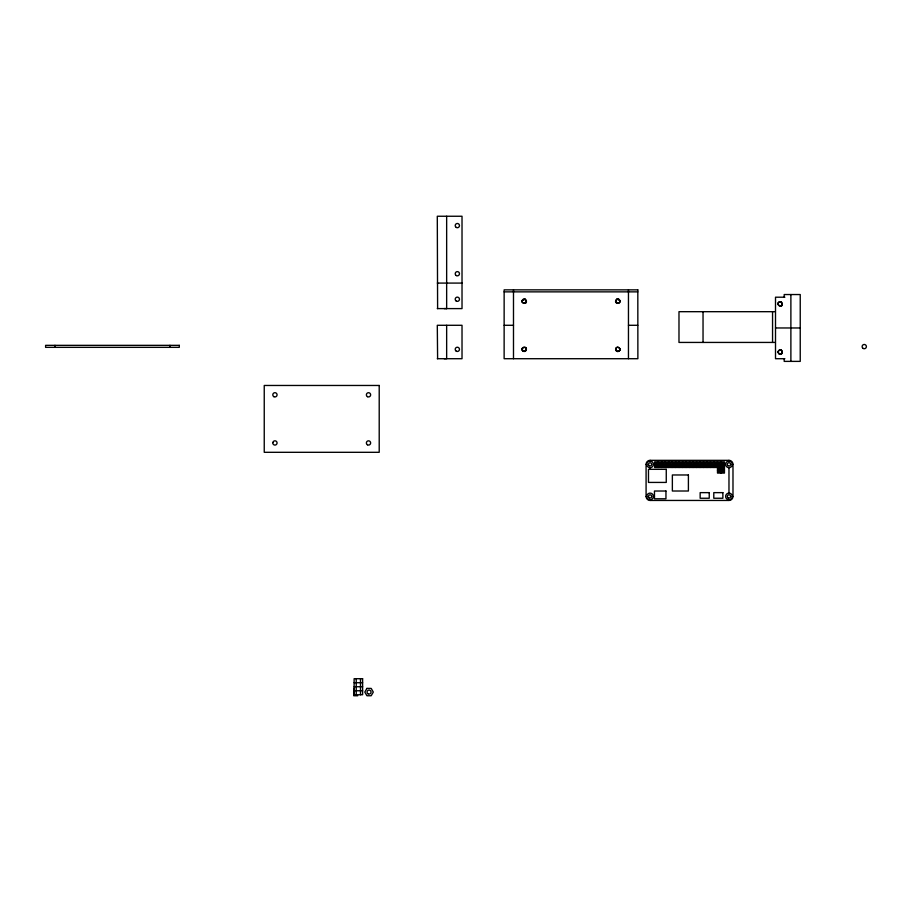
<?xml version="1.0" encoding="UTF-8"?>
<svg xmlns="http://www.w3.org/2000/svg" width="912" height="912" viewBox="0 0 912 912"><rect width="100%" height="100%" fill="white"/><g stroke="black" fill="none" stroke-linecap="round" stroke-linejoin="round"><path stroke-width="1.37" d="M525.221 299.353C514.915 301.473 530.944 306.66 525.073 299.273M615.657 349.604C616.079 344.223 622.018 349.547 619.715 350.185M615.623 349.307L616.694 351.2A2.143 2.143 0 0 0 619.898 349.353L619.864 349.091M778.05 352.021C782.758 343.915 783.796 359.864 778.084 352.283M522.04 301.268L523.203 299.353L525.346 299.398M525.221 351.223C514.961 349.216 530.875 343.721 525.073 351.302M619.898 349.307L619.818 349.946M781.219 302.02C785.403 311.38 771.563 301.598 781.459 302.203M615.657 300.971L615.68 301.735M619.864 301.484C621.46 303.856 612.066 303.924 616.934 299.273M619.864 349.649L619.636 350.379M619.031 351.04L618.279 351.428L619.43 350.653M616.66 299.398L619.031 299.535M522.964 351.04L525.346 351.177M618.279 351.428L618.553 351.314M779.122 302.043A2.143 2.143 0 0 1 782.325 303.901A2.143 2.143 0 0 1 779.122 305.748A2.143 2.143 0 0 1 779.122 302.043L779.35 301.952M616.694 299.375A2.143 2.143 0 0 1 619.898 301.222A2.143 2.143 0 0 1 616.694 303.08L616.694 303.08A2.143 2.143 0 0 1 616.694 299.375L618.872 299.398L619.864 300.926M619.898 349.353A2.143 2.143 0 0 0 616.694 347.495A2.143 2.143 0 0 0 616.694 351.2L618.017 351.451M444.224 308.609L446.652 308.575M444.224 358.712L446.652 358.678L446.652 325.288M437.327 283.085L462.019 283.085M504.142 291.863L637.807 291.863M784.867 297.209L775.508 297.209L775.508 358.712L784.867 358.712M437.293 308.598L462.019 308.609L462.019 216.247L437.293 216.247L437.612 308.609M774.653 311.687L678.984 311.687L678.984 342.433L774.653 342.433M504.142 325.288L513.49 325.288M628.459 325.288L637.807 325.288M775.508 327.967L800.223 327.967M437.293 358.712L462.019 358.712L462.019 325.288L437.293 325.288L437.612 358.712M650.096 460.343L728.973 460.343A4.013 4.013 0 0 1 732.986 464.356L732.986 496.436A4.013 4.013 0 0 1 728.973 500.449L650.096 500.449A4.013 4.013 0 0 1 646.084 496.436L646.084 464.356A4.013 4.013 0 0 1 650.096 460.343L650.096 461.016M646.084 464.356L646.756 464.356M653.437 464.356A3.34 3.34 0 0 0 648.432 461.461A3.34 3.34 0 0 0 648.432 467.252A3.34 3.34 0 0 0 653.437 464.356L654.668 464.356M732.313 464.356A3.34 3.34 0 0 0 727.297 461.461A3.34 3.34 0 0 0 727.297 467.252A3.34 3.34 0 0 0 732.313 464.356L732.986 464.356M654.668 464.664L724.447 464.664M724.447 467.468L654.668 467.468L654.668 461.848L724.447 461.848L724.447 473.077L717.493 473.077L717.47 461.848M717.482 470.273L724.447 470.273M646.084 496.436L646.756 496.436M653.437 496.436A3.34 3.34 0 0 0 648.432 493.54A3.34 3.34 0 0 0 648.432 499.331A3.34 3.34 0 0 0 653.437 496.436L654.463 496.436M732.313 496.436A3.34 3.34 0 0 0 727.297 493.54A3.34 3.34 0 0 0 727.297 499.331A3.34 3.34 0 0 0 732.313 496.436L732.986 496.436M354.118 682.723L362.611 682.723M354.118 686.736L362.611 686.736M354.118 690.749L362.611 690.749M357.755 695.753L353.742 695.753L353.742 688.4M616.66 351.177L617.47 351.451M779.122 353.879L779.076 353.856A2.143 2.143 0 0 0 782.325 352.021A2.143 2.143 0 0 0 779.122 350.174A2.143 2.143 0 0 0 779.122 353.879L779.35 353.97M618.792 299.353L619.43 299.923M522.04 349.307L523.203 351.223M619.305 299.74L619.841 300.709M526.349 300.971L526.384 301.222A2.143 2.143 0 0 1 523.169 303.08L523.169 303.08A2.143 2.143 0 0 1 523.169 299.375A2.143 2.143 0 0 1 526.384 301.222M720.97 473.077L720.959 461.848M790.886 294.542L790.886 361.38M784.195 297.209L784.195 294.542L800.234 294.542L800.234 361.38L784.195 361.38L784.195 358.712M772.555 311.687L772.555 342.433M728.973 460.343L728.973 461.016M728.973 467.696L728.973 493.096M728.973 499.776L728.973 500.449M713.982 461.848L713.982 467.468M710.494 461.848L710.494 467.468M707.005 461.848L707.005 467.468M703.517 461.848L703.517 467.468M703.038 311.687L703.038 342.433M700.028 461.848L700.028 467.468M696.54 461.848L696.54 467.468M693.052 461.848L693.052 467.468M689.563 461.848L689.563 467.468M686.075 461.848L686.075 467.468M682.575 461.848L682.575 467.468M679.087 461.848L679.087 467.468M675.598 461.848L675.598 467.468M672.11 461.848L672.11 467.468M668.621 461.848L668.621 467.468M665.133 461.848L665.133 467.468M661.645 461.848L661.645 467.468M658.156 461.848L658.156 467.468M650.096 467.696L650.096 469.327M650.096 499.776L650.096 500.449M628.459 289.856L628.459 358.712M513.49 289.856L513.49 358.712M446.652 216.247L446.652 308.609M360.491 678.71L360.491 694.75M356.239 678.71L356.239 694.75M169.928 345.34L169.928 347.347M54.959 345.34L54.959 347.347M655.751 463.148C656.845 465.599 657.529 461.153 655.751 463.148M659.239 463.148C660.334 465.599 661.018 461.153 659.239 463.148M659.239 465.964C660.334 468.415 661.018 463.957 659.239 465.964M662.728 465.964C663.822 468.415 664.506 463.957 662.728 465.964M666.216 463.148C667.31 465.599 667.994 461.153 666.216 463.148M669.704 465.964C670.799 468.415 671.483 463.957 669.704 465.964M673.193 463.148C674.287 465.599 674.983 461.153 673.193 463.148M676.681 465.964C677.776 468.415 678.471 463.957 676.681 465.964M680.181 463.148C681.264 465.599 681.959 461.153 680.181 463.148M683.669 465.964C684.752 468.415 685.448 463.957 683.669 465.964M690.646 465.964C691.729 468.415 692.425 463.957 690.646 465.964M694.135 463.148C695.218 465.599 695.913 461.153 694.135 463.148M697.623 465.964C698.706 468.415 699.401 463.957 697.623 465.964M701.111 465.964C702.194 468.415 702.89 463.957 701.111 465.964M701.111 463.148C702.194 465.599 702.89 461.153 701.111 463.148M704.6 465.964C705.683 468.415 706.378 463.957 704.6 465.964M708.088 463.148C709.183 465.599 709.867 461.153 708.088 463.148M711.577 465.964C712.671 468.415 713.355 463.957 711.577 465.964M715.065 463.148C716.159 465.599 716.843 461.153 715.065 463.148M718.565 468.768C719.648 471.219 720.332 466.762 718.565 468.768M718.553 465.964C719.648 468.415 720.332 463.957 718.553 465.964M718.553 463.148C719.648 465.599 720.332 461.153 718.553 463.148M722.042 465.964C723.136 468.415 723.82 463.957 722.042 465.964M722.053 471.572C723.136 474.023 723.832 469.566 722.053 471.572M272.836 442.571L272.802 443.129A2.143 2.143 0 0 0 275.994 444.805A2.143 2.143 0 0 0 276.176 441.203A2.143 2.143 0 0 0 272.836 442.571M655.762 465.884C656.583 468.437 657.757 464.083 655.762 465.884M662.75 463.079C663.56 465.633 664.734 461.278 662.75 463.079M666.239 465.884C667.048 468.437 668.222 464.083 666.239 465.884M669.727 463.079C670.537 465.61 671.688 461.301 669.727 463.079M673.216 465.884C673.991 468.449 675.256 464.083 673.216 465.884M676.704 463.079C677.525 465.633 678.688 461.278 676.704 463.079M680.192 465.884C681.013 468.437 682.176 464.083 680.192 465.884M683.681 463.079C684.502 465.633 685.664 461.278 683.681 463.079M687.169 463.079C687.99 465.633 689.153 461.278 687.169 463.079M687.169 465.884C687.99 468.437 689.153 464.083 687.169 465.884M690.658 463.079C691.478 465.633 692.641 461.278 690.658 463.079M694.146 465.884C694.967 468.437 696.13 464.083 694.146 465.884M697.634 463.079C698.455 465.633 699.618 461.278 697.634 463.079M704.611 463.079C705.432 465.633 706.595 461.278 704.611 463.079M708.1 465.884C708.92 468.437 710.083 464.083 708.1 465.884M711.588 463.079C712.409 465.633 713.583 461.278 711.588 463.079M715.076 465.884C715.897 468.437 717.071 464.083 715.076 465.884M722.065 463.079C722.874 465.633 724.048 461.278 722.065 463.079M718.61 471.436C719.158 474.058 720.776 469.851 718.61 471.436M722.087 468.631C722.623 471.253 724.253 467.047 722.087 468.631M366.932 688.4L364.811 692.083L366.932 695.753L371.184 695.753L373.304 692.083L371.184 688.4L366.932 688.4M523.169 347.495L523.135 347.518A2.143 2.143 0 0 0 523.169 351.2A2.143 2.143 0 0 0 526.384 349.353A2.143 2.143 0 0 0 523.169 347.495M637.807 289.856L504.142 289.856L504.131 358.712L637.876 358.712L637.819 289.856M179.276 345.34L45.611 345.34L45.6 347.347L179.276 347.347L179.288 345.34M379.21 385.468L264.241 385.468L264.241 452.306L379.21 452.306L379.21 385.468M666.262 469.327L648.478 469.327L648.478 482.425L666.262 482.425L666.262 469.327M688.4 474.97L672.361 474.97L672.361 491.009L688.4 491.009L688.4 474.97M665.954 491.021L654.463 491.021L654.463 498.784L665.954 498.784L665.954 491.021M709.24 492.64L700.154 492.64L700.154 498.248L709.24 498.248L709.24 492.64M722.874 492.64L713.788 492.64L713.788 498.248L722.874 498.248L722.874 492.64M362.611 678.71L354.118 678.71L354.118 694.75L362.611 694.75L362.611 678.71M456.285 275.561A2.12 2.12 0 0 0 459.466 273.725A2.12 2.12 0 0 0 456.285 271.89A2.12 2.12 0 0 0 456.285 275.561M456.285 227.441A2.12 2.12 0 0 0 459.466 225.606A2.12 2.12 0 0 0 456.285 223.759A2.12 2.12 0 0 0 456.285 227.441M456.285 351.188A2.12 2.12 0 0 0 459.466 349.353A2.12 2.12 0 0 0 456.285 347.506A2.12 2.12 0 0 0 456.285 351.188M456.285 301.085A2.12 2.12 0 0 0 459.466 299.25A2.12 2.12 0 0 0 456.285 297.403A2.12 2.12 0 0 0 456.285 301.085M368.06 693.815A2.006 2.006 0 0 0 371.059 692.083A2.006 2.006 0 0 0 368.06 690.35A2.006 2.006 0 0 0 368.06 693.815M727.787 465.53A1.676 1.676 0 0 0 730.58 464.789A1.676 1.676 0 0 0 728.54 462.737A1.676 1.676 0 0 0 727.787 465.53M649.298 465.747A1.607 1.607 0 0 0 651.704 464.356A1.607 1.607 0 0 0 649.298 462.965A1.607 1.607 0 0 0 649.298 465.747M649.298 497.827A1.607 1.607 0 0 0 651.704 496.436A1.607 1.607 0 0 0 649.298 495.045A1.607 1.607 0 0 0 649.298 497.827M728.141 497.884A1.676 1.676 0 0 0 730.637 496.436A1.676 1.676 0 0 0 728.141 494.988A1.676 1.676 0 0 0 728.141 497.884M863.151 348.43A2.143 2.143 0 0 0 866.4 346.64A2.143 2.143 0 0 0 863.231 344.725A2.143 2.143 0 0 0 863.151 348.43M367.445 444.805A2.143 2.143 0 0 0 370.648 442.947A2.143 2.143 0 0 0 367.445 441.1A2.143 2.143 0 0 0 367.445 444.805M273.862 396.674A2.143 2.143 0 0 0 277.077 394.828A2.143 2.143 0 0 0 273.862 392.969A2.143 2.143 0 0 0 273.862 396.674M367.445 396.674A2.143 2.143 0 0 0 370.648 394.828A2.143 2.143 0 0 0 367.445 392.969A2.143 2.143 0 0 0 367.445 396.674"/></g></svg>
